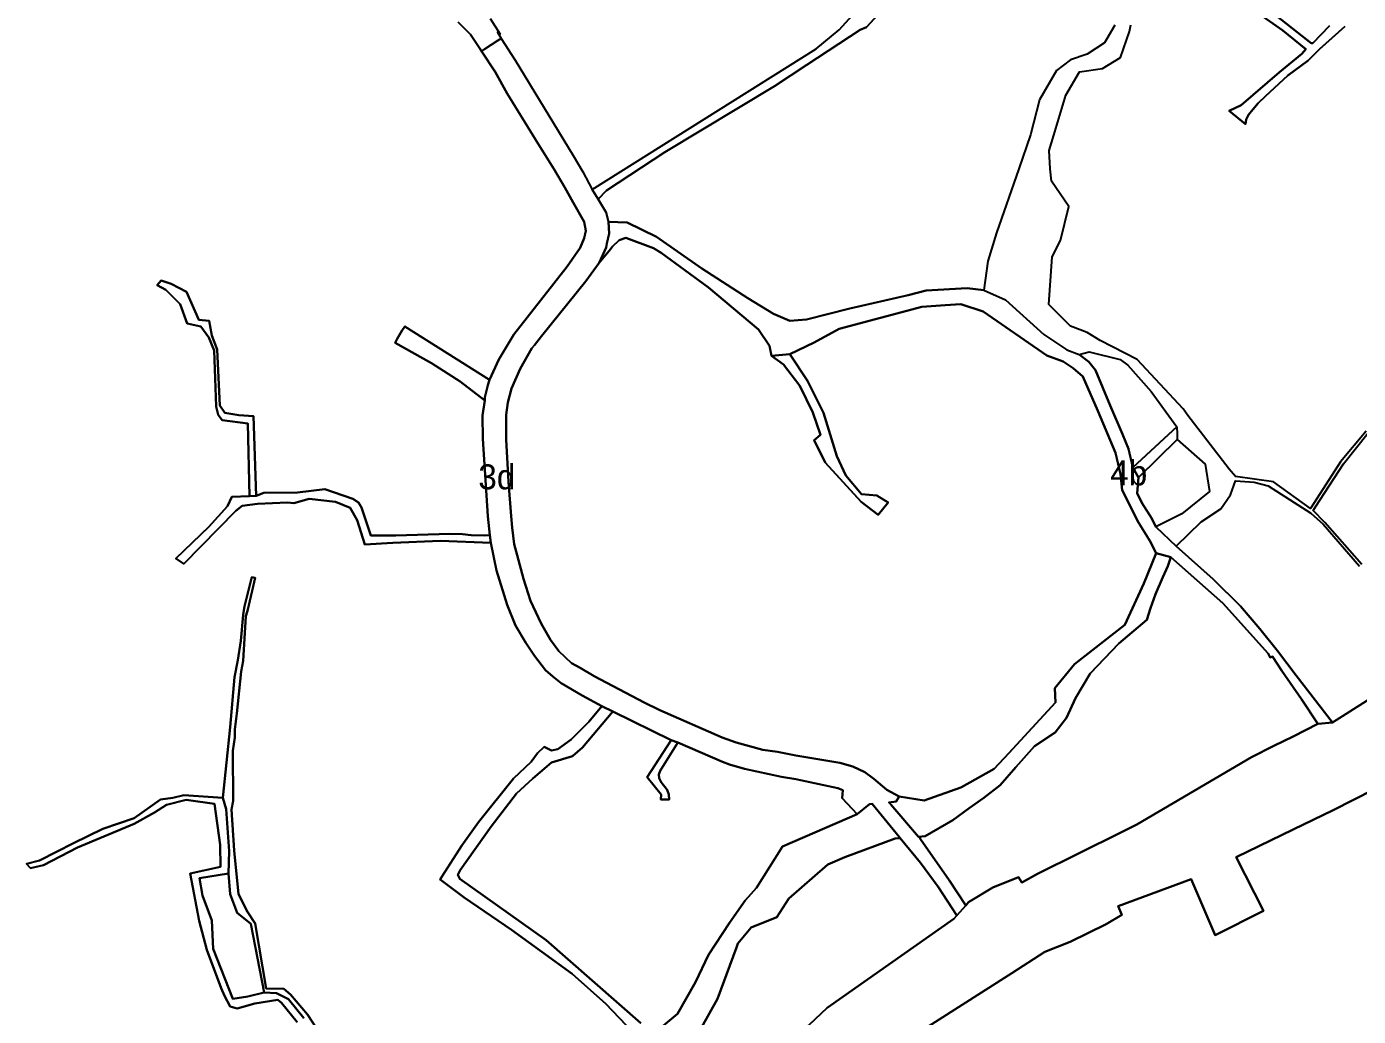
# Model space of a CAD drawing. Extents: x 548434 to 553028, y 1835063 to 1842282.
# Drawn here: x 550846.3 to 551220.7, y 1838761.8 to 1839040 of the extents above; entities that cross this region are included whole.
import ezdxf

# ---------------------------------------------------------------- set-up
doc = ezdxf.new("R2010")
doc.units = 0
for name, color, linetype in [('Level 15', 7, 'Continuous'), ('Level 16', 7, 'Continuous'), ('Level 23', 7, 'Continuous')]:
    doc.layers.add(name, color=color, linetype=linetype)

msp = doc.modelspace()

# ---------------------------------------------------------------- linework, layer by layer
at = {"layer": 'Level 16'}
for points in [[(550976.62, 1839042.25), (550979.4765, 1839037.8653), (550978.6741, 1839038.3954), (550979.76, 1839036.7), (550978.8469, 1839036.1054), (550975.0708, 1839033.6465), (550974.2284, 1839033.0979), (550973.7506, 1839033.8316), (550971.16, 1839037.81), (550967.68, 1839041.28)], [(551066.3, 1838759.43), (551071.38, 1838764.18), (551106.97, 1838789.21), (551107.8614, 1838790.2117), (551110.3521, 1838793.0109), (551111.17, 1838793.93), (551117.98, 1838798.03), (551125.17, 1838800.99), (551126.17, 1838799.48), (551126.3049, 1838799.5562), (551130.49, 1838801.92), (551153.98, 1838813.52), (551158.45, 1838815.77), (551190.66, 1838834.67), (551196.99, 1838837.84), (551202.44, 1838840.47), (551209.37, 1838844.03), (551209.429, 1838844.0352), (551213.44, 1838844.39), (551228.05, 1838853.72)], [(551225.04, 1838825.62), (551213.61, 1838819.81), (551202.4, 1838814.38), (551186.41, 1838806.53), (551194.03, 1838791.45), (551180.45, 1838784.64), (551173.73, 1838800.41), (551153.2, 1838792.8), (551154.27, 1838790.36), (551149.79, 1838787.74), (551139.71, 1838782.74), (551132.56, 1838779.95), (551123.35, 1838773.94), (551094.38, 1838755.53)]]:
    msp.add_lwpolyline(points, dxfattribs=at)
for points in [[(551110.3521, 1838793.0109), (551107.8614, 1838790.2117), (551102.64, 1838798.21), (551097.62, 1838804.97), (551091.9228, 1838811.9486), (551091.6537, 1838812.2782), (551084.0704, 1838821.5671), (551083.32, 1838821.5), (551079.83, 1838818.64), (551075.62, 1838823.15), (551075.81, 1838825.39), (551074.36, 1838825.99), (551062.59, 1838828.53), (551058.55, 1838829.16), (551048.19, 1838831.4), (551043.92, 1838832.64), (551041.95, 1838833.33), (551029.38, 1838838.76), (551027.51, 1838839.49), (551011.1483, 1838847.5361), (551008.09, 1838849.04), (551002.5, 1838852.04), (550996.63, 1838855.5), (550994.28, 1838857.34), (550992.19, 1838859.16), (550989.15, 1838863.19), (550986.63, 1838866.82), (550983.75, 1838871.71), (550981.45, 1838877.46), (550978.39, 1838887.18), (550976.86, 1838894.91), (550976.51, 1838897.05), (550975.95, 1838902.4), (550974.6, 1838924.14), (550974.48, 1838930.72), (550975.11, 1838934.91), (550975.19, 1838935.8), (550975.99, 1838939.26), (550976.43, 1838940.69), (550979.05, 1838946.45), (550983.33, 1838953.49), (550998.26, 1838972.6), (551001.92, 1838977.78), (551003.05, 1838980.51), (551003.55, 1838982.61), (551003.04, 1838985.11), (551000, 1838990.57), (550997.64, 1838994.8), (550994.54, 1839000), (550993.92, 1839001.04), (550989.38, 1839008.23), (550981.45, 1839021.21), (550978.03, 1839027.26), (550974.2284, 1839033.0979), (550975.0708, 1839033.6465), (550978.8469, 1839036.1054), (550979.76, 1839036.7), (550983.68, 1839030.58), (551000, 1839003.79), (551002.69, 1838999.22), (551005.35, 1838994.26), (551007.01, 1838991.5), (551009.22, 1838987.71), (551009.9, 1838985.11), (551010.1, 1838981.89), (551009.4584, 1838978.9956), (551009.22, 1838977.92), (551007.33, 1838973.64), (551003.5, 1838968.43), (550991.05, 1838952.98), (550989.12, 1838950.5), (550988.36, 1838949.65), (550985.09, 1838943.82), (550982.61, 1838938.3), (550981.63, 1838934.35), (550981.16, 1838930.89), (550981.15, 1838923.96), (550981.8, 1838912.08), (550982.55, 1838902.41), (550982.87, 1838899.22), (550983.44, 1838894.51), (550984.21, 1838891.48), (550985.98, 1838884.83), (550988.03, 1838878.64), (550991, 1838872.22), (550993.6, 1838867.67), (550995.98, 1838864.5), (550999.52, 1838861.07), (551001.99, 1838859.77), (551005.89, 1838857.48), (551019.94, 1838850.08), (551024.32, 1838847.88), (551041.84, 1838840.24), (551045.78, 1838838.78), (551053.29, 1838836.73), (551057.46, 1838836.18), (551062.63, 1838835.16), (551074.92, 1838833.12), (551078.61, 1838832.01), (551082.03, 1838830.47), (551084.56, 1838828.63), (551088.14, 1838825.45), (551091.68, 1838823.6), (551090.81, 1838822.17), (551088.6889, 1838821.9803), (551089.3, 1838821.38), (551097.0795, 1838812.3087), (551097.43, 1838811.9), (551097.6012, 1838811.6558), (551105.67, 1838800.15)], [(551169.47, 1838893.98), (551179.9, 1838884.71), (551187.59, 1838877.08), (551193.06, 1838870.78), (551198.01, 1838864.54), (551203.28, 1838857.6), (551213.44, 1838844.39), (551209.429, 1838844.0352), (551209.37, 1838844.03), (551204.76, 1838850.97), (551199.26, 1838858.98), (551196.63, 1838862.95), (551195.97, 1838862.65), (551195.42, 1838863.82), (551182.63, 1838878), (551168.01, 1838890.85), (551163.85, 1838892), (551162.15, 1838895.48), (551158.62, 1838901.07), (551155.8, 1838906.83), (551154.3, 1838909.68), (551153.87, 1838914.23), (551152.47, 1838920.23), (551147.53, 1838932.02), (551143.3, 1838941.69), (551140.6, 1838943.99), (551137.75, 1838945.88), (551133.17, 1838947.58), (551115.26, 1838959.94), (551109, 1838961.95), (551104.57, 1838961.73), (551098.04, 1838961.28), (551074.77, 1838955.09), (551067.74, 1838951.18), (551060.94, 1838947.98), (551055.7, 1838947.44), (551055.2, 1838950.3), (551052.08, 1838954.88), (551038.05, 1838966.64), (551024.71, 1838976.45), (551022.58, 1838977.72), (551014.82, 1838980.62), (551012.9, 1838980.01), (551011.02, 1838978.21), (551010.4388, 1838977.4901), (551007.33, 1838973.64), (551009.22, 1838977.92), (551009.4584, 1838978.9956), (551010.1, 1838981.89), (551009.9, 1838985.11), (551015.19, 1838984.99), (551023.37, 1838980.87), (551036.16, 1838971.99), (551049.07, 1838963.72), (551056.3, 1838959.32), (551060.92, 1838957.35), (551065.55, 1838957.72), (551077.79, 1838960.8), (551094.13, 1838964.5), (551099.21, 1838965.79), (551110.79, 1838966.45), (551115.48, 1838965.96), (551121.52, 1838963.21), (551132.3, 1838953.47), (551138.76, 1838949.18), (551142.27, 1838947.8), (551144.93, 1838945.81), (551146.86, 1838943.41), (551150.95, 1838933.47), (551154.45, 1838925.43), (551156.07, 1838921.36), (551157.32, 1838916.07), (551158.88, 1838913.23), (551158.52, 1838908.87), (551159.84, 1838906.17), (551162.64, 1838901.71), (551163.77, 1838899.43)]]:
    msp.add_lwpolyline(points, close=True, dxfattribs=at)
at = {"layer": 'Level 23'}
for points in [[(551091.92, 1839050.21), (551082.41, 1839039.88), (551080.66, 1839039.1), (551065.7, 1839029.21), (551056.55, 1839023.28), (551025.79, 1839004.67), (551009.4, 1838993.95), (551007.01, 1838991.5), (551005.35, 1838994.26), (551068.33, 1839033.77), (551074.77, 1839039.12), (551096.23, 1839062.84)], [(551216.97, 1839040.07), (551209.85, 1839033.66), (551206.58, 1839030.45), (551200.95, 1839026.3), (551194.67, 1839020.42), (551192.57, 1839018.5), (551191.06, 1839016.71), (551189.82, 1839015.17), (551189.22, 1839013.85), (551188.98, 1839012.61), (551184.39, 1839016.29), (551187.76, 1839017.9), (551198.54, 1839027.18), (551204.83, 1839032.39), (551205.93, 1839033.63), (551199.54, 1839038.95), (551176.67, 1839055.03)], [(551176.67, 1839055.03), (551199.54, 1839038.95), (551205.93, 1839033.63), (551204.83, 1839032.39), (551198.54, 1839027.18), (551187.76, 1839017.9), (551184.39, 1839016.29), (551188.98, 1839012.61), (551189.22, 1839013.85), (551189.82, 1839015.17), (551191.06, 1839016.71), (551192.57, 1839018.5), (551194.67, 1839020.42), (551200.95, 1839026.3), (551206.58, 1839030.45), (551209.85, 1839033.66), (551216.97, 1839040.07)], [(551152.25, 1839040.44), (551149.34, 1839035.43), (551144.46, 1839032.27), (551139.84, 1839030.69), (551135.88, 1839027.65), (551131.12, 1839019.39), (551128.54, 1839009.54), (551125.24, 1839000), (551119, 1838982), (551116.6, 1838974.11), (551115.48, 1838965.96), (551110.79, 1838966.45), (551099.21, 1838965.79), (551094.13, 1838964.5), (551077.79, 1838960.8), (551065.55, 1838957.72), (551060.92, 1838957.35), (551056.3, 1838959.32), (551049.07, 1838963.72), (551036.16, 1838971.99), (551023.37, 1838980.87), (551015.19, 1838984.99), (551009.9, 1838985.11), (551009.22, 1838987.71), (551007.01, 1838991.5), (551009.4, 1838993.95), (551025.79, 1839004.67), (551056.55, 1839023.28), (551065.7, 1839029.21), (551080.66, 1839039.1), (551082.41, 1839039.88), (551091.92, 1839050.21)], [(551195.17, 1839045.03), (551207.45, 1839035.34), (551207.93, 1839035.36), (551212.64, 1839040.26)], [(551212.64, 1839040.26), (551207.93, 1839035.36), (551207.45, 1839035.34), (551195.17, 1839045.03)], [(550967.68, 1839041.28), (550971.16, 1839037.81), (550973.7506, 1839033.8316), (550974.2284, 1839033.0979), (550978.03, 1839027.26), (550981.45, 1839021.21), (550989.38, 1839008.23), (550993.92, 1839001.04), (550994.54, 1839000), (550997.64, 1838994.8), (551000, 1838990.57), (551003.04, 1838985.11), (551003.55, 1838982.61), (551003.05, 1838980.51), (551001.92, 1838977.78), (550998.26, 1838972.6), (550983.33, 1838953.49), (550979.05, 1838946.45), (550976.43, 1838940.69), (550952.66, 1838955.73), (550951.82, 1838954.47), (550950.51, 1838952.26), (550949.98, 1838951.16), (550960.14, 1838945.44), (550968.25, 1838940.23), (550975.11, 1838934.91), (550974.48, 1838930.72), (550974.6, 1838924.14), (550975.95, 1838902.4), (550976.51, 1838897.05), (550974.95, 1838896.95), (550971.32, 1838897.03), (550968.88, 1838897.38), (550965.3, 1838897.42), (550950.14, 1838897.01), (550943.12, 1838896.98), (550940.45, 1838904.83), (550939.64, 1838906.25), (550938.05, 1838907.24), (550930.12, 1838909.97), (550922.5, 1838909.09), (550913.01, 1838908.98), (550910.87, 1838908.1), (550910.08, 1838930.47), (550906.01, 1838930.79), (550902.08, 1838931.49), (550900.62, 1838933.52), (550899.94, 1838949.21), (550898.37, 1838953.17), (550897.67, 1838957.3), (550894.75, 1838957.59), (550891.23, 1838965.44), (550887.01, 1838967.72), (550884.18, 1838968.66), (550883.02, 1838967.29), (550885.48, 1838965.99), (550889.52, 1838961.96), (550891.42, 1838956.53), (550895.33, 1838955.67), (550897.6, 1838952.58), (550899.02, 1838948.97), (550899.57, 1838933.23), (550900.15, 1838930.87), (550901.29, 1838929.41), (550908.54, 1838928.46), (550908.99, 1838907.99), (550904.06, 1838907.83), (550902.84, 1838905.22), (550897.55, 1838899.43), (550888.3, 1838890.54), (550890.53, 1838889.02), (550905.18, 1838903.89), (550906.89, 1838905.31), (550911.25, 1838905.92), (550919.67, 1838906.23), (550921.49, 1838906.08), (550925.72, 1838907.28), (550933.12, 1838906.41), (550937.25, 1838904.78), (550939.3, 1838901.31), (550941.45, 1838894.45), (550949.3, 1838894.94), (550962.64, 1838895.47), (550976.86, 1838894.91), (550978.39, 1838887.18), (550981.45, 1838877.46), (550983.75, 1838871.71), (550986.63, 1838866.82), (550989.15, 1838863.19), (550992.19, 1838859.16), (550994.28, 1838857.34), (550996.63, 1838855.5), (551002.5, 1838852.04), (551008.09, 1838849.04), (551004.37, 1838844.6), (550999.46, 1838839.62), (550995.71, 1838836.97), (550993.92, 1838836.51), (550991.79, 1838837.58), (550989.96, 1838835.79), (550988.16, 1838833.33), (550983.25, 1838828.66), (550973.41, 1838816.42), (550968.65, 1838809.81), (550963.12, 1838801.26), (550962.55, 1838800.33), (550969.31, 1838795.2), (550982.67, 1838786.15), (550999.72, 1838773.75), (551009.2, 1838765.34), (551014.91, 1838759.31)], [(550976.62, 1839042.25), (550979.4765, 1839037.8653), (550978.6741, 1839038.3954), (550979.76, 1839036.7), (550978.8469, 1839036.1054), (550975.0708, 1839033.6465), (550974.2284, 1839033.0979), (550973.7506, 1839033.8316), (550971.16, 1839037.81), (550967.68, 1839041.28)], [(551222.94, 1838926.27), (551215.75, 1838917.65), (551209.12, 1838907.47), (551207.25, 1838904.54), (551196.9, 1838912.04), (551186.16, 1838913.54), (551184.44, 1838915.58), (551172.78, 1838930.67), (551171.51, 1838932.61), (551158.58, 1838946.43), (551148.12, 1838951.77), (551144.46, 1838954.07), (551139.81, 1838955.84), (551133.72, 1838961.9), (551134.66, 1838975.33), (551137.02, 1838979.9), (551139.32, 1838989.43), (551134.5, 1838996.58), (551134.08, 1839000), (551133.83, 1839005.19), (551135.1, 1839009.46), (551138.51, 1839020.69), (551142.31, 1839027.28), (551148.77, 1839028.19), (551153.91, 1839031.34), (551156.38, 1839038.6), (551156.78, 1839040.52)], [(551221.67, 1838888.82), (551211.3, 1838900.59), (551208, 1838904.02), (551209.93, 1838906.95), (551216.54, 1838917.16), (551223.52, 1838925.81)], [(551228.05, 1838853.72), (551213.44, 1838844.39), (551203.28, 1838857.6), (551198.01, 1838864.54), (551193.06, 1838870.78), (551187.59, 1838877.08), (551179.9, 1838884.71), (551169.47, 1838893.98), (551176.53, 1838900.82), (551182.11, 1838904.46), (551184.78, 1838908.41), (551186.17, 1838912.3), (551191.4, 1838911.95), (551195.34, 1838910.9), (551207.37, 1838903.22), (551210.81, 1838900.16), (551221.1, 1838888.37)], [(550930.95, 1838753.74), (550925.27, 1838762.32), (550920.56, 1838767.98), (550918.65, 1838769.57), (550913.71, 1838769.62), (550910.61, 1838787.9), (550908.41, 1838791.21), (550905.86, 1838796.18), (550904.65, 1838808.4), (550903.9, 1838820.01), (550904.37, 1838822.41), (550904.34, 1838836.43), (550904.84, 1838840.19), (550904.87, 1838842.45), (550905.44, 1838846.95), (550906.65, 1838858.71), (550907.22, 1838861.73), (550907.95, 1838874.27), (550908.32, 1838875.56), (550908.49, 1838876.16), (550910.61, 1838885.1), (550909.65, 1838885.31), (550907.61, 1838877.16), (550907.19, 1838874.65), (550906.53, 1838867.35), (550905.71, 1838861.92), (550904.79, 1838857.16), (550903.51, 1838843.1), (550901.47, 1838823.28), (550890.51, 1838823.95), (550887.41, 1838823.22), (550884.01, 1838822.79), (550876.58, 1838817.53), (550867.78, 1838814.51), (550859.47, 1838810.52), (550849.94, 1838805.6), (550846.33, 1838804.69), (550847.46, 1838803.46), (550851.07, 1838804.36), (550860.6, 1838809.29), (550876.53, 1838815.94), (550882.29, 1838819.09), (550885.69, 1838821.32), (550891.17, 1838822.7), (550899.17, 1838821.57), (550900.74, 1838810.07), (550900.81, 1838803.82), (550892.29, 1838802.01), (550894.83, 1838788.64), (550896.95, 1838780.53), (550901.05, 1838769.75), (550901.99, 1838767.59), (550903.59, 1838764.64), (550905.53, 1838764.06), (550910.45, 1838765.4), (550916.98, 1838766.48), (550917.97, 1838765.64), (550922.37, 1838760.18)], [(550924.24, 1838761.35), (550919.93, 1838766.68), (550916.56, 1838768.39), (550913.14, 1838768.52), (550909.39, 1838787.84), (550905.55, 1838790.91), (550903.56, 1838796.14), (550903.13, 1838802), (550903.29, 1838808.22), (550902.39, 1838820.03), (550901.47, 1838823.28), (550903.51, 1838843.1), (550904.79, 1838857.16), (550905.71, 1838861.92), (550906.53, 1838867.35), (550907.19, 1838874.65), (550907.61, 1838877.16), (550909.65, 1838885.31), (550910.61, 1838885.1), (550908.49, 1838876.16), (550908.32, 1838875.56), (550907.95, 1838874.27), (550907.22, 1838861.73), (550906.65, 1838858.71), (550905.44, 1838846.95), (550904.87, 1838842.45), (550904.84, 1838840.19), (550904.34, 1838836.43), (550904.37, 1838822.41), (550903.9, 1838820.01), (550904.65, 1838808.4), (550905.86, 1838796.18), (550908.41, 1838791.21), (550910.61, 1838787.9), (550913.71, 1838769.62), (550918.65, 1838769.57), (550920.56, 1838767.98), (550925.27, 1838762.32), (550930.95, 1838753.74)], [(551066.3, 1838759.43), (551071.38, 1838764.18), (551106.97, 1838789.21), (551107.8614, 1838790.2117), (551110.3521, 1838793.0109), (551111.17, 1838793.93), (551117.98, 1838798.03), (551125.17, 1838800.99), (551126.17, 1838799.48), (551126.3049, 1838799.5562), (551130.49, 1838801.92), (551153.98, 1838813.52), (551158.45, 1838815.77), (551190.66, 1838834.67), (551196.99, 1838837.84), (551202.44, 1838840.47), (551209.37, 1838844.03), (551209.429, 1838844.0352), (551213.44, 1838844.39), (551228.05, 1838853.72)], [(551014.91, 1838759.31), (551009.2, 1838765.34), (550999.72, 1838773.75), (550982.67, 1838786.15), (550969.31, 1838795.2), (550962.55, 1838800.33), (550963.12, 1838801.26), (550968.65, 1838809.81), (550973.41, 1838816.42), (550983.25, 1838828.66), (550988.16, 1838833.33), (550989.96, 1838835.79), (550991.79, 1838837.58), (550993.92, 1838836.51), (550995.71, 1838836.97), (550999.46, 1838839.62), (551004.37, 1838844.6), (551008.09, 1838849.04), (551011.1483, 1838847.5361), (551002.6, 1838837.38), (550999.82, 1838834.95), (550993.85, 1838833.15), (550988.63, 1838828.71), (550984.05, 1838824.51), (550976.89, 1838815.16), (550968.24, 1838802.92), (550967.53, 1838801.59), (550968.12, 1838800.45), (550992.43, 1838783.25), (551019.03, 1838759.87)], [(551019.03, 1838759.87), (550992.43, 1838783.25), (550968.12, 1838800.45), (550967.53, 1838801.59), (550968.24, 1838802.92), (550976.89, 1838815.16), (550984.05, 1838824.51), (550988.63, 1838828.71), (550993.85, 1838833.15), (550999.82, 1838834.95), (551002.6, 1838837.38), (551011.1483, 1838847.5361), (551027.51, 1838839.49), (551020.79, 1838829.05), (551024.75, 1838824.16), (551024.66, 1838822.76), (551026.98, 1838822.76), (551026.88, 1838824.2), (551026.39, 1838825.51), (551024.71, 1838827.61), (551024.18, 1838828.77), (551024.08, 1838829.85), (551024.4, 1838830.81), (551028.93, 1838838.01), (551029.38, 1838838.76), (551041.95, 1838833.33), (551043.92, 1838832.64), (551048.19, 1838831.4), (551058.55, 1838829.16), (551062.59, 1838828.53), (551074.36, 1838825.99), (551075.81, 1838825.39), (551075.62, 1838823.15), (551079.83, 1838818.64), (551058.84, 1838809.54), (551051.52, 1838797.98), (551048.35, 1838794.42), (551043.97, 1838788.12), (551038.03, 1838779.09), (551034.35, 1838771.47), (551029.32, 1838762.56), (551021.95, 1838756.37)], [(551225.04, 1838825.62), (551213.61, 1838819.81), (551202.4, 1838814.38), (551186.41, 1838806.53), (551194.03, 1838791.45), (551180.45, 1838784.64), (551173.73, 1838800.41), (551153.2, 1838792.8), (551154.27, 1838790.36), (551149.79, 1838787.74), (551139.71, 1838782.74), (551132.56, 1838779.95), (551123.35, 1838773.94), (551094.38, 1838755.53)], [(551094.38, 1838755.53), (551123.35, 1838773.94), (551132.56, 1838779.95), (551139.71, 1838782.74), (551149.79, 1838787.74), (551154.27, 1838790.36), (551153.2, 1838792.8), (551173.73, 1838800.41), (551180.45, 1838784.64), (551194.03, 1838791.45), (551186.41, 1838806.53), (551202.4, 1838814.38), (551213.61, 1838819.81), (551225.04, 1838825.62)], [(550922.37, 1838760.18), (550917.97, 1838765.64), (550916.98, 1838766.48), (550910.45, 1838765.4), (550905.53, 1838764.06), (550903.59, 1838764.64), (550901.99, 1838767.59), (550901.05, 1838769.75), (550896.95, 1838780.53), (550894.83, 1838788.64), (550892.29, 1838802.01), (550900.81, 1838803.82), (550900.74, 1838810.07), (550899.17, 1838821.57), (550891.17, 1838822.7), (550885.69, 1838821.32), (550882.29, 1838819.09), (550876.53, 1838815.94), (550860.6, 1838809.29), (550851.07, 1838804.36), (550847.46, 1838803.46), (550846.33, 1838804.69), (550849.94, 1838805.6), (550859.47, 1838810.52), (550867.78, 1838814.51), (550876.58, 1838817.53), (550884.01, 1838822.79), (550887.41, 1838823.22), (550890.51, 1838823.95), (550901.47, 1838823.28), (550902.39, 1838820.03), (550903.29, 1838808.22), (550903.13, 1838802), (550894.96, 1838800.71), (550895.75, 1838795.78), (550898.42, 1838788.75), (550898.79, 1838780.81), (550904.32, 1838766.76), (550908.51, 1838767.45), (550913.14, 1838768.52), (550916.56, 1838768.39), (550919.93, 1838766.68), (550924.24, 1838761.35)], [(551021.95, 1838756.37), (551029.32, 1838762.56), (551034.35, 1838771.47), (551038.03, 1838779.09), (551043.97, 1838788.12), (551048.35, 1838794.42), (551051.52, 1838797.98), (551058.84, 1838809.54), (551079.83, 1838818.64), (551083.32, 1838821.5), (551084.0704, 1838821.5671), (551091.6537, 1838812.2782), (551091.9228, 1838811.9486), (551090.51, 1838811.85), (551076.38, 1838806.56), (551071.61, 1838804.52), (551060.58, 1838794.98), (551057.25, 1838789.75), (551050.06, 1838786.79), (551046.28, 1838782.29), (551045.86, 1838781.16), (551040.56, 1838766.8), (551036.11, 1838758.74)]]:
    msp.add_lwpolyline(points, dxfattribs=at)
for points in [[(551110.3521, 1838793.0109), (551107.8614, 1838790.2117), (551102.64, 1838798.21), (551097.62, 1838804.97), (551091.9228, 1838811.9486), (551091.6537, 1838812.2782), (551084.0704, 1838821.5671), (551083.32, 1838821.5), (551079.83, 1838818.64), (551075.62, 1838823.15), (551075.81, 1838825.39), (551074.36, 1838825.99), (551062.59, 1838828.53), (551058.55, 1838829.16), (551048.19, 1838831.4), (551043.92, 1838832.64), (551041.95, 1838833.33), (551029.38, 1838838.76), (551027.51, 1838839.49), (551011.1483, 1838847.5361), (551008.09, 1838849.04), (551002.5, 1838852.04), (550996.63, 1838855.5), (550994.28, 1838857.34), (550992.19, 1838859.16), (550989.15, 1838863.19), (550986.63, 1838866.82), (550983.75, 1838871.71), (550981.45, 1838877.46), (550978.39, 1838887.18), (550976.86, 1838894.91), (550976.51, 1838897.05), (550975.95, 1838902.4), (550974.6, 1838924.14), (550974.48, 1838930.72), (550975.11, 1838934.91), (550975.19, 1838935.8), (550975.99, 1838939.26), (550976.43, 1838940.69), (550979.05, 1838946.45), (550983.33, 1838953.49), (550998.26, 1838972.6), (551001.92, 1838977.78), (551003.05, 1838980.51), (551003.55, 1838982.61), (551003.04, 1838985.11), (551000, 1838990.57), (550997.64, 1838994.8), (550994.54, 1839000), (550993.92, 1839001.04), (550989.38, 1839008.23), (550981.45, 1839021.21), (550978.03, 1839027.26), (550974.2284, 1839033.0979), (550975.0708, 1839033.6465), (550978.8469, 1839036.1054), (550979.76, 1839036.7), (550983.68, 1839030.58), (551000, 1839003.79), (551002.69, 1838999.22), (551005.35, 1838994.26), (551007.01, 1838991.5), (551009.22, 1838987.71), (551009.9, 1838985.11), (551010.1, 1838981.89), (551009.4584, 1838978.9956), (551009.22, 1838977.92), (551007.33, 1838973.64), (551003.5, 1838968.43), (550991.05, 1838952.98), (550989.12, 1838950.5), (550988.36, 1838949.65), (550985.09, 1838943.82), (550982.61, 1838938.3), (550981.63, 1838934.35), (550981.16, 1838930.89), (550981.15, 1838923.96), (550981.8, 1838912.08), (550982.55, 1838902.41), (550982.87, 1838899.22), (550983.44, 1838894.51), (550984.21, 1838891.48), (550985.98, 1838884.83), (550988.03, 1838878.64), (550991, 1838872.22), (550993.6, 1838867.67), (550995.98, 1838864.5), (550999.52, 1838861.07), (551001.99, 1838859.77), (551005.89, 1838857.48), (551019.94, 1838850.08), (551024.32, 1838847.88), (551041.84, 1838840.24), (551045.78, 1838838.78), (551053.29, 1838836.73), (551057.46, 1838836.18), (551062.63, 1838835.16), (551074.92, 1838833.12), (551078.61, 1838832.01), (551082.03, 1838830.47), (551084.56, 1838828.63), (551088.14, 1838825.45), (551091.68, 1838823.6), (551090.81, 1838822.17), (551088.6889, 1838821.9803), (551089.3, 1838821.38), (551097.0795, 1838812.3087), (551097.43, 1838811.9), (551097.6012, 1838811.6558), (551105.67, 1838800.15)], [(551169.47, 1838893.98), (551179.9, 1838884.71), (551187.59, 1838877.08), (551193.06, 1838870.78), (551198.01, 1838864.54), (551203.28, 1838857.6), (551213.44, 1838844.39), (551209.429, 1838844.0352), (551209.37, 1838844.03), (551204.76, 1838850.97), (551199.26, 1838858.98), (551196.63, 1838862.95), (551195.97, 1838862.65), (551195.42, 1838863.82), (551182.63, 1838878), (551168.01, 1838890.85), (551163.85, 1838892), (551162.15, 1838895.48), (551158.62, 1838901.07), (551155.8, 1838906.83), (551154.3, 1838909.68), (551153.87, 1838914.23), (551152.47, 1838920.23), (551147.53, 1838932.02), (551143.3, 1838941.69), (551140.6, 1838943.99), (551137.75, 1838945.88), (551133.17, 1838947.58), (551115.26, 1838959.94), (551109, 1838961.95), (551104.57, 1838961.73), (551098.04, 1838961.28), (551074.77, 1838955.09), (551067.74, 1838951.18), (551060.94, 1838947.98), (551055.7, 1838947.44), (551055.2, 1838950.3), (551052.08, 1838954.88), (551038.05, 1838966.64), (551024.71, 1838976.45), (551022.58, 1838977.72), (551014.82, 1838980.62), (551012.9, 1838980.01), (551011.02, 1838978.21), (551010.4388, 1838977.4901), (551007.33, 1838973.64), (551009.22, 1838977.92), (551009.4584, 1838978.9956), (551010.1, 1838981.89), (551009.9, 1838985.11), (551015.19, 1838984.99), (551023.37, 1838980.87), (551036.16, 1838971.99), (551049.07, 1838963.72), (551056.3, 1838959.32), (551060.92, 1838957.35), (551065.55, 1838957.72), (551077.79, 1838960.8), (551094.13, 1838964.5), (551099.21, 1838965.79), (551110.79, 1838966.45), (551115.48, 1838965.96), (551121.52, 1838963.21), (551132.3, 1838953.47), (551138.76, 1838949.18), (551142.27, 1838947.8), (551144.93, 1838945.81), (551146.86, 1838943.41), (551150.95, 1838933.47), (551154.45, 1838925.43), (551156.07, 1838921.36), (551157.32, 1838916.07), (551158.88, 1838913.23), (551158.52, 1838908.87), (551159.84, 1838906.17), (551162.64, 1838901.71), (551163.77, 1838899.43)], [(551098.64, 1838822.5), (551091.68, 1838823.6), (551088.14, 1838825.45), (551084.56, 1838828.63), (551082.03, 1838830.47), (551078.61, 1838832.01), (551074.92, 1838833.12), (551062.63, 1838835.16), (551057.46, 1838836.18), (551053.29, 1838836.73), (551045.78, 1838838.78), (551041.84, 1838840.24), (551024.32, 1838847.88), (551019.94, 1838850.08), (551005.89, 1838857.48), (551001.99, 1838859.77), (550999.52, 1838861.07), (550995.98, 1838864.5), (550993.6, 1838867.67), (550991, 1838872.22), (550988.03, 1838878.64), (550985.98, 1838884.83), (550984.21, 1838891.48), (550983.44, 1838894.51), (550982.87, 1838899.22), (550982.55, 1838902.41), (550981.8, 1838912.08), (550981.15, 1838923.96), (550981.16, 1838930.89), (550981.63, 1838934.35), (550982.61, 1838938.3), (550985.09, 1838943.82), (550988.36, 1838949.65), (550989.12, 1838950.5), (550991.05, 1838952.98), (551003.5, 1838968.43), (551007.33, 1838973.64), (551010.4388, 1838977.4901), (551011.02, 1838978.21), (551012.9, 1838980.01), (551014.82, 1838980.62), (551022.58, 1838977.72), (551024.71, 1838976.45), (551038.05, 1838966.64), (551052.08, 1838954.88), (551055.2, 1838950.3), (551055.7, 1838947.44), (551059.09, 1838945.05), (551063.73, 1838939.01), (551067.36, 1838931.52), (551069.54, 1838925.24), (551067.71, 1838923.78), (551070.82, 1838917.48), (551080.92, 1838906.4), (551085.72, 1838902.79), (551088.55, 1838906.27), (551085.35, 1838908.26), (551081.03, 1838908.61), (551076.68, 1838913.87), (551074.13, 1838919.31), (551070.39, 1838931.43), (551065.82, 1838940.48), (551060.94, 1838947.98), (551067.74, 1838951.18), (551074.77, 1838955.09), (551098.04, 1838961.28), (551104.57, 1838961.73), (551109, 1838961.95), (551115.26, 1838959.94), (551133.17, 1838947.58), (551137.75, 1838945.88), (551140.6, 1838943.99), (551143.3, 1838941.69), (551147.53, 1838932.02), (551152.47, 1838920.23), (551153.87, 1838914.23), (551154.3, 1838909.68), (551155.8, 1838906.83), (551158.62, 1838901.07), (551162.15, 1838895.48), (551163.85, 1838892), (551160.39, 1838883.53), (551155.07, 1838871.9), (551140.96, 1838860.77), (551135.37, 1838854.05), (551135.62, 1838850.01), (551122.48, 1838835.8), (551118.34, 1838831.38), (551109.16, 1838826.21), (551108.9881, 1838826.1494)], [(550908.99, 1838907.99), (550908.54, 1838928.46), (550901.29, 1838929.41), (550900.15, 1838930.87), (550899.57, 1838933.23), (550899.02, 1838948.97), (550897.6, 1838952.58), (550895.33, 1838955.67), (550891.42, 1838956.53), (550889.52, 1838961.96), (550885.48, 1838965.99), (550883.02, 1838967.29), (550884.18, 1838968.66), (550887.01, 1838967.72), (550891.23, 1838965.44), (550894.75, 1838957.59), (550897.67, 1838957.3), (550898.37, 1838953.17), (550899.94, 1838949.21), (550900.62, 1838933.52), (550902.08, 1838931.49), (550906.01, 1838930.79), (550910.08, 1838930.47), (550910.87, 1838908.1)], [(550975.11, 1838934.91), (550968.25, 1838940.23), (550960.14, 1838945.44), (550949.98, 1838951.16), (550950.51, 1838952.26), (550951.82, 1838954.47), (550952.66, 1838955.73), (550976.43, 1838940.69), (550975.99, 1838939.26), (550975.19, 1838935.8)], [(551060.94, 1838947.98), (551065.82, 1838940.48), (551070.39, 1838931.43), (551074.13, 1838919.31), (551076.68, 1838913.87), (551081.03, 1838908.61), (551085.35, 1838908.26), (551088.55, 1838906.27), (551085.72, 1838902.79), (551080.92, 1838906.4), (551070.82, 1838917.48), (551067.71, 1838923.78), (551069.54, 1838925.24), (551067.36, 1838931.52), (551063.73, 1838939.01), (551059.09, 1838945.05), (551055.7, 1838947.44)], [(551168.54, 1838926.44), (551157.32, 1838916.07), (551156.07, 1838921.36), (551154.45, 1838925.43), (551150.95, 1838933.47), (551146.86, 1838943.41), (551144.93, 1838945.81), (551142.27, 1838947.8), (551145.06, 1838948.57), (551153.77, 1838946.44), (551155.9, 1838944.87), (551162.45, 1838937.43), (551169.69, 1838927.56)], [(551169.77, 1838925.53), (551169.76, 1838923.95), (551158.88, 1838913.23), (551157.32, 1838916.07), (551168.54, 1838926.44), (551169.69, 1838927.56)], [(551169.76, 1838923.95), (551177.64, 1838917.01), (551178.84, 1838909.38), (551171.11, 1838903.1), (551163.77, 1838899.43), (551162.64, 1838901.71), (551159.84, 1838906.17), (551158.52, 1838908.87), (551158.88, 1838913.23)], [(550976.51, 1838897.05), (550976.86, 1838894.91), (550962.64, 1838895.47), (550949.3, 1838894.94), (550941.45, 1838894.45), (550939.3, 1838901.31), (550937.25, 1838904.78), (550933.12, 1838906.41), (550925.72, 1838907.28), (550921.49, 1838906.08), (550919.67, 1838906.23), (550911.25, 1838905.92), (550906.89, 1838905.31), (550905.18, 1838903.89), (550890.53, 1838889.02), (550888.3, 1838890.54), (550897.55, 1838899.43), (550902.84, 1838905.22), (550904.06, 1838907.83), (550908.99, 1838907.99), (550910.87, 1838908.1), (550913.01, 1838908.98), (550922.5, 1838909.09), (550930.12, 1838909.97), (550938.05, 1838907.24), (550939.64, 1838906.25), (550940.45, 1838904.83), (550943.12, 1838896.98), (550950.14, 1838897.01), (550965.3, 1838897.42), (550968.88, 1838897.38), (550971.32, 1838897.03), (550974.95, 1838896.95)], [(551168.01, 1838890.85), (551167.14, 1838888.39), (551165.7679, 1838885.2909), (551163.66, 1838880.53), (551162.28, 1838876.51), (551161.27, 1838873.29), (551153.44, 1838866.62), (551145.3, 1838858.16), (551141.24, 1838851.23), (551138.72, 1838845.69), (551135.53, 1838841.6), (551129.72, 1838837.79), (551124.48, 1838831.85), (551120.07, 1838826.85), (551115.4, 1838823.29), (551111.35, 1838820.32), (551106.74, 1838816.93), (551098.96, 1838812.44), (551097.0795, 1838812.3087), (551089.3, 1838821.38), (551088.6889, 1838821.9803), (551090.81, 1838822.17), (551091.68, 1838823.6), (551098.64, 1838822.5), (551108.9881, 1838826.1494), (551109.16, 1838826.21), (551118.34, 1838831.38), (551122.48, 1838835.8), (551135.62, 1838850.01), (551135.37, 1838854.05), (551140.96, 1838860.77), (551155.07, 1838871.9), (551160.39, 1838883.53), (551163.85, 1838892)], [(551168.01, 1838890.85), (551182.63, 1838878), (551195.42, 1838863.82), (551195.97, 1838862.65), (551196.63, 1838862.95), (551199.26, 1838858.98), (551204.76, 1838850.97), (551209.37, 1838844.03), (551202.44, 1838840.47), (551196.99, 1838837.84), (551190.66, 1838834.67), (551158.45, 1838815.77), (551153.98, 1838813.52), (551130.49, 1838801.92), (551126.3049, 1838799.5562), (551126.17, 1838799.48), (551125.17, 1838800.99), (551117.98, 1838798.03), (551111.17, 1838793.93), (551110.3521, 1838793.0109), (551105.67, 1838800.15), (551097.6012, 1838811.6558), (551097.43, 1838811.9), (551097.0795, 1838812.3087), (551098.96, 1838812.44), (551106.74, 1838816.93), (551111.35, 1838820.32), (551115.4, 1838823.29), (551120.07, 1838826.85), (551124.48, 1838831.85), (551129.72, 1838837.79), (551135.53, 1838841.6), (551138.72, 1838845.69), (551141.24, 1838851.23), (551145.3, 1838858.16), (551153.44, 1838866.62), (551161.27, 1838873.29), (551162.28, 1838876.51), (551163.66, 1838880.53), (551165.77, 1838885.29), (551167.14, 1838888.39)], [(551027.51, 1838839.49), (551029.38, 1838838.76), (551028.93, 1838838.01), (551024.4, 1838830.81), (551024.08, 1838829.85), (551024.18, 1838828.77), (551024.71, 1838827.61), (551026.39, 1838825.51), (551026.88, 1838824.2), (551026.98, 1838822.76), (551024.66, 1838822.76), (551024.75, 1838824.16), (551020.79, 1838829.05)], [(551091.9228, 1838811.9486), (551097.62, 1838804.97), (551102.64, 1838798.21), (551107.8614, 1838790.2117), (551106.97, 1838789.21), (551071.38, 1838764.18), (551066.3, 1838759.43), (551039, 1838739.41), (551037.37, 1838741.26), (551034.6, 1838746.49), (551033.61, 1838750.13), (551034.53, 1838751.36), (551036.11, 1838758.74), (551040.56, 1838766.8), (551045.86, 1838781.16), (551046.28, 1838782.29), (551050.06, 1838786.79), (551057.25, 1838789.75), (551060.58, 1838794.98), (551071.61, 1838804.52), (551076.38, 1838806.56), (551090.51, 1838811.85)], [(550903.13, 1838802), (550903.56, 1838796.14), (550905.55, 1838790.91), (550909.39, 1838787.84), (550913.14, 1838768.52), (550908.51, 1838767.45), (550904.32, 1838766.76), (550898.79, 1838780.81), (550898.42, 1838788.75), (550895.75, 1838795.78), (550894.96, 1838800.71)]]:
    msp.add_lwpolyline(points, close=True, dxfattribs=at)

# ---------------------------------------------------------------- texts
at = {"layer": 'Level 15'}
for s, p in [('4b', (551150.9801, 1838911.07)), ('3d', (550973.314, 1838909.9559))]:
    msp.add_text(s, height=7, dxfattribs=at).set_placement(p)

doc.saveas('drawing.dxf')
